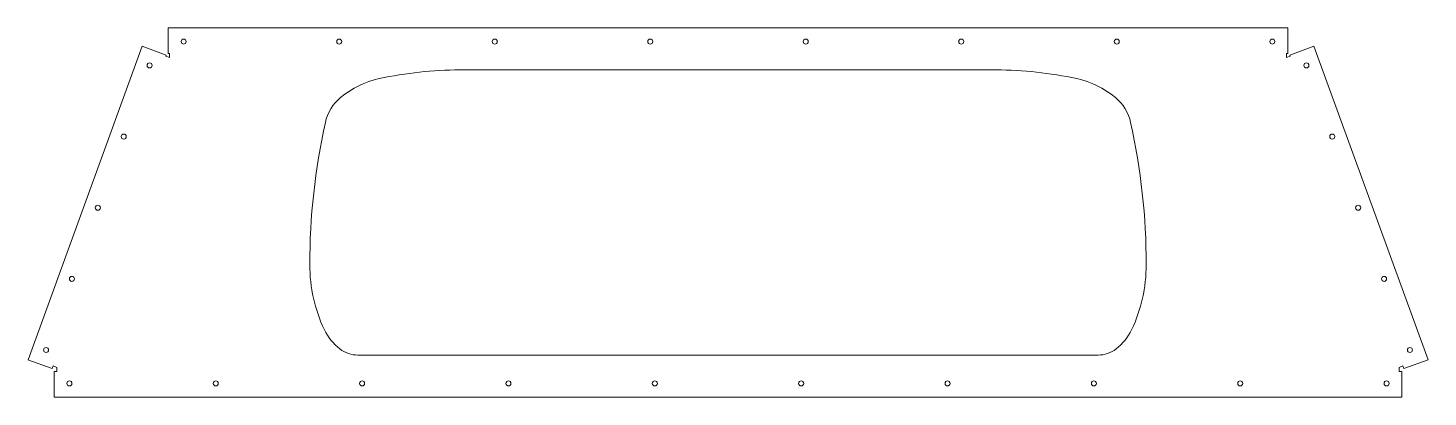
# Model space of a CAD drawing. Header units: millimetres. Extents: x -138 to 1227, y -331 to 29.
import ezdxf

# ---------------------------------------------------------------- set-up
doc = ezdxf.new("R2010")
doc.units = ezdxf.units.MM
doc.layers.add('1', color=7, linetype='Continuous', true_color=0xffffff)

msp = doc.modelspace()

# ---------------------------------------------------------------- linework, layer by layer
at = {"layer": '1', "color": 163, "linetype": 'Continuous', "lineweight": 18}
for p, q in [((-1.250394, 28.919137), (-1.250394, 3.919137)), ((1090.003364, 28.919137), (-1.250394, 28.919137)), ((1090.003364, 3.919137), (1090.003364, 28.919137)), ((-26.747283, 11.066291), (-137.988061, -294.551803)), ((-26.747283, 11.066291), (-3.255088, 2.515456)), ((-3.682765, 1.340476), (-3.255088, 2.515456)), ((-3.682765, 1.340476), (0, 0)), ((-1.250394, 3.919137), (0, 3.919137)), ((0, 3.919137), (0, 0)), ((1088.75297, 3.919137), (1090.003364, 3.919137)), ((1088.75297, 0), (1088.75297, 3.919137)), ((1088.75297, 0), (1092.435735, 1.340476)), ((1092.008058, 2.515456), (1115.500253, 11.066291)), ((1092.008058, 2.515456), (1092.435735, 1.340476)), ((1226.74103, -294.551803), (1115.500253, 11.066291)), ((-114.495873, -303.102658), (-137.988068, -294.551822)), ((-114.495866, -303.102638), (-113.570224, -300.559571)), ((-109.887442, -301.9), (-113.570224, -300.559571)), ((-112.593781, -305.819137), (-112.593781, -330.819137)), ((-109.887442, -305.819137), (-112.593781, -305.819137)), ((-109.887442, -301.9), (-109.887442, -305.819137)), ((1202.323194, -300.559571), (1198.640412, -301.9)), ((1198.640412, -305.819137), (1198.640412, -301.9)), ((1201.346751, -305.819137), (1198.640412, -305.819137)), ((1201.346751, -330.819137), (1201.346751, -305.819137)), ((1202.323194, -300.559571), (1203.248836, -303.102638)), ((-112.593781, -330.819137), (1201.346751, -330.819137))]:
    msp.add_line(p, q, dxfattribs=at)
at = {"layer": '1', "color": 150, "linetype": 'Continuous', "lineweight": 18}
for p, q in [((805.545356, -11.95), (283.207614, -11.95)), ((183.652866, -289.95), (905.100104, -289.95))]:
    msp.add_line(p, q, dxfattribs=at)
at = {"layer": '1', "color": 193, "linetype": 'Continuous', "lineweight": 18}
msp.add_line((1226.74103, -294.551803), (1203.248836, -303.102638), dxfattribs=at)
at = {"layer": '1', "color": 150, "linetype": 'Continuous', "lineweight": 18}
for centre in [(13.749606, 15.669137), (165.357286, 15.669137), (316.964965, 15.669137), (468.572645, 15.669137), (620.180325, 15.669137), (771.788004, 15.669137), (923.395684, 15.669137), (1075.003364, 15.669137), (-19.426921, -7.560968), (1108.179891, -7.560968), (-44.671867, -76.917838), (1133.424836, -76.917838), (-69.916812, -146.274708), (1158.669782, -146.274708), (-95.161758, -215.631578), (1183.914728, -215.631578), (-120.406703, -284.988448), (1209.159673, -284.988448), (-97.593781, -317.569137), (45.066278, -317.569137), (187.726337, -317.569137), (330.386396, -317.569137), (473.046455, -317.569137), (615.706514, -317.569137), (758.366574, -317.569137), (901.026633, -317.569137), (1043.686692, -317.569137), (1186.346751, -317.569137)]:
    msp.add_circle(centre, 2.45, dxfattribs=at)
for centre, radius, start, end in [((283.207614, -379.95), 368, 90, 102.353482), ((805.545356, -379.95), 368, 77.646518, 90), ((223.517709, -107.409883), 89, 102.353482, 129.606074), ((865.235261, -107.409883), 89, 50.393926, 77.646518), ((194.829953, -72.739828), 44, 129.606074, 167.503257), ((893.923016, -72.739828), 44, 12.496743, 50.393926), ((777.816188, -201.95), 641.133333, 167.503257, 180), ((310.936782, -201.95), 641.133333, 0, 12.496743), ((284.682854, -201.95), 148, 180, 205.348679), ((804.070115, -201.95), 148, 334.651321, 0), ((197.022098, -243.478205), 51, 205.348679, 232.577166), ((891.730872, -243.478205), 51, 307.422834, 334.651321), ((183.652866, -260.95), 29, 232.577166, 270), ((905.100104, -260.95), 29, 270, 307.422834)]:
    msp.add_arc(centre, radius, start, end, dxfattribs=at)

doc.saveas('drawing.dxf')
